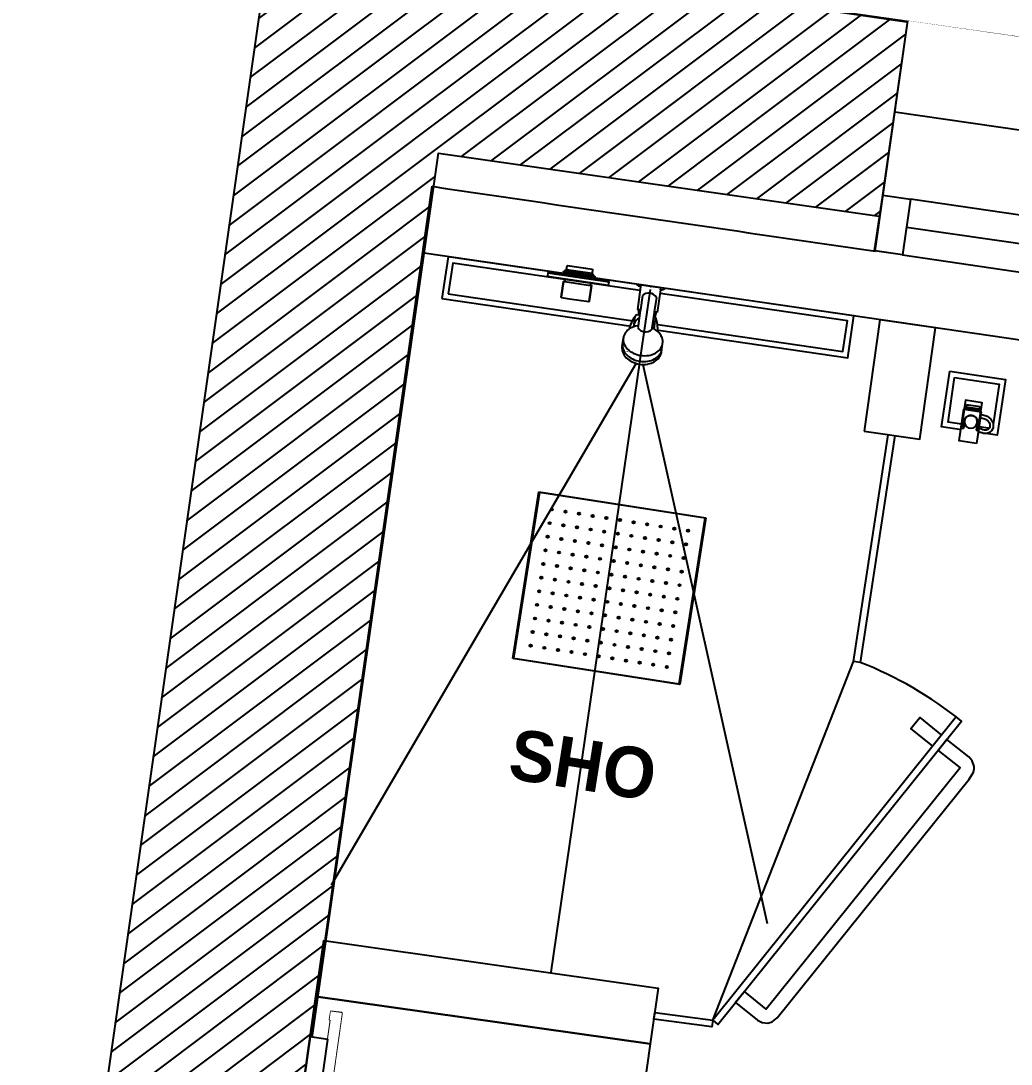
# Model space of a CAD drawing. Extents: x -678889171 to 586587, y -792238163 to 335485.
# Drawn here: x 27104 to 28864, y 33742 to 35597 of the extents above; entities that cross this region are included whole.
import ezdxf

# ---------------------------------------------------------------- set-up
doc = ezdxf.new("R2010")
doc.units = 0
doc.header["$MEASUREMENT"] = 0
doc.set_wipeout_variables(frame=1)
doc.linetypes.add('XR-A-9TH-FLOOR$0$XR-A-CORE$0$$0$HIDDEN-Z', pattern=[3, 2, -1])
doc.layers.get('0').update_dxf_attribs({"color": 8})
for name, color, linetype in [('XR-A-9TH-FLOOR$0$A-WALL', 252, 'Continuous'), ('XR-A-col-910$0$A-COLS', 252, 'Continuous'), ('XR-A-col-910$0$A-SITE-PATT', 252, 'Continuous'), ('XR-A-ST Cat Walk$0$A-FLOR-STRS', 252, 'Continuous'), ('XR-Typ32 7th to11Th$0$A-FURN-SANT', 252, 'Continuous'), ('XR-Typ32 7th to11Th$0$A-GLAZ', 252, 'Continuous'), ('XR-Typ32 7th to11Th$0$A-GLAZ-FULL', 252, 'Continuous'), ('XR-Typ32 7th to11Th$0$A-WALL', 252, 'Continuous'), ('XR-Typ32 7th to11Th$0$A-WALL-PRHT', 252, 'Continuous'), ('XR-Typ32 7th to11Th$0$I-SPCL', 252, 'Continuous'), ('XR-Typ32 7th to11Th$0$I-WIPEOUT', 252, 'Continuous'), ('XR-Typ32 7th to11Th$0$XR-A-TYP-2-4-6-7-8$0$A-GLAZ', 252, 'Continuous')]:
    doc.layers.add(name, color=color, linetype=linetype)
for name, color, linetype, lineweight in [('XR-A-9TH-FLOOR$0$XR-A-CORE$0$$0$A-DOOR-OVHD', 252, 'XR-A-9TH-FLOOR$0$XR-A-CORE$0$$0$HIDDEN-Z', 9), ('XR-Typ32 7th to11Th$0$Xref_Heliopolis_A07$0$xref units$0$000 typical apartment(1st  to 11)rev01$0$A-WALL-PRHT', 252, 'Continuous', 20), ('XR-Typ32 7th to11Th$0$Xref_Heliopolis_A07$0$xref units$0$A-ELEV-P2', 252, 'Continuous', 15)]:
    doc.layers.add(name, color=color, linetype=linetype, lineweight=lineweight)
doc.styles.add('XR-Typ32 7th to11Th$0$XREF_1BR$0$KZT', font='')
doc.styles.get('XR-Typ32 7th to11Th$0$XREF_1BR$0$KZT').set_extended_font_data('AvantGarde LT Medium', bold=True)

# ---------------------------------------------------------------- blocks, each defined once
blk = doc.blocks.new('XR-A-ST Cat Walk')
at = {"layer": 'XR-A-ST Cat Walk$0$A-FLOR-STRS'}
blk.add_lwpolyline([(30721.2, 25212.9), (33405.7, 24822.9), (32981.4, 21853.8), (30302.5, 22244.2), (30383.6, 22838.7), (32473.4, 22540.1), (32727.5, 24318.7), (30639, 24618.6), (30721.2, 25212.9)], dxfattribs=at)
blk = doc.blocks.new('*U1546')
at = {"layer": 'XR-A-col-910$0$A-SITE-PATT'}
h = blk.add_hatch(dxfattribs=at)
h.set_pattern_fill('ANSI31', color=256, scale=300, angle=8.1314)
h.set_pattern_definition([(45, (5796.236, -59960.182), (-26.516504, 26.516504), [])])
h.paths.add_polyline_path([(100, -26057), (100, -17907), (2650, -17907), (2650, -17557), (-250, -17557), (-250, -26057)])
at = {"layer": 'XR-A-col-910$0$A-COLS'}
blk.add_lwpolyline([(100, -26057), (100, -17907), (2650, -17907), (2650, -17557), (-250, -17557), (-250, -26057)], close=True, dxfattribs=at)
blk = doc.blocks.new('XR-A-col-910')
at = {"layer": 'XR-A-col-910$0$A-SITE-PATT', "rotation": 351.8685461071583}
blk.add_blockref('*U1546', (33080.3, 39580.6), dxfattribs=at)
blk = doc.blocks.new('XR-Typ32 7th to11Th$0$Main builing-00$0$210915_PA_Layout$0$Xref_Tower B_01-09F|Gutter1')
blk.add_wipeout([(0, 0), (0, -0.1), (0.1, -0.1), (0.1, 0)]).dxf.layer = 'XR-Typ32 7th to11Th$0$A-FURN-SANT'
at = {"layer": 'XR-Typ32 7th to11Th$0$A-FURN-SANT'}
for points in [[(0, 0), (0.1, 0), (0.1, -0.1), (0, -0.1)], [(0.01, -0.01), (0.09, -0.01), (0.09, -0.09), (0.01, -0.09)]]:
    blk.add_lwpolyline(points, close=True, dxfattribs=at)
blk = doc.blocks.new('XR-Typ32 7th to11Th$0$Main builing-00$0$210915_PA_Layout$0$A$C42064D30')
blk.add_wipeout([(15.7, -72.9), (15.7, -16.2), (14.8, -15.6), (14.8, 0), (-15, 0), (-14.8, -15.6), (-15.7, -16.2), (-15.7, -20.9), (-19.5, -21), (-24.7, -21.8), (-29.7, -23.4), (-34.1, -26.2), (-37.5, -29.9), (-40.1, -34.8), (-40.8, -39.3), (-40.4, -43.4), (-38.8, -47.1), (-36.4, -50.1), (-33, -52.2), (-28.5, -53.7), (-23.9, -53.5), (-19.1, -52.7), (-15.7, -51.7), (-15.7, -45.5), (-19.5, -46.5), (-25, -47.6), (-28.9, -47.6), (-31.1, -46.5), (-33.4, -44.5), (-34.6, -41.5), (-34.6, -38), (-33.8, -35.3), (-32.2, -32.5), (-29.8, -30.5), (-26.1, -28.5), (-21.9, -27.4), (-17.6, -26.8), (-15.7, -26.9), (-15.7, -20.9), (-15.7, -72.9)]).dxf.layer = 'XR-Typ32 7th to11Th$0$A-FURN-SANT'
at = {"layer": 'XR-Typ32 7th to11Th$0$A-FURN-SANT'}
for points in [[(-11.5, -50), (-14.5, -50), (-15, 0), (15, 0), (14.5, -50), (11.5, -50)], [(-14.8, -15.6), (-15, 0), (15, 0), (14.8, -15.6)], [(15.7, -16.2), (-15.7, -16.2)], [(-13.5, -14.8), (13.5, -14.8)], [(-12.4, -11.8), (12.4, -11.8)], [(-11.5, -36.4), (-11.5, -50)], [(11.5, -36.4), (11.5, -50)]]:
    blk.add_lwpolyline(points, dxfattribs=at)
blk.add_lwpolyline([(-15.7, -72.9), (15.7, -72.9), (15.7, -16.2), (13.5, -14.8), (12.4, -11.8), (12.9, -11.2), (12.9, -9.3), (10.9, -7.6), (8.2, -6.9), (-8.2, -6.9), (-10.9, -7.6), (-12.9, -9.3), (-12.9, -11.2), (-12.4, -11.8), (-13.5, -14.8), (-15.7, -16.2)], close=True, dxfattribs=at)
for points in [[(-15.6, -20.9, 0.127976), (-30.7, -24, 0.250832), (-40.6, -37.9, 0.487455), (-25.2, -53.6, 0.040635), (-15.7, -51.7, 0.040635)], [(-15.7, -26.9, 0.129566), (-28, -29.4, 0.250832), (-34.7, -38.7, 0.487455), (-25.9, -47.6, 0.048655), (-15.7, -45.5, 0.044421)]]:
    blk.add_lwpolyline(points, format="xyb", dxfattribs=at)
blk.add_circle((0, -36.4), 11.5, dxfattribs=at)
blk.add_arc((0, -36.4), 11.5, 0, 180, dxfattribs=at)
blk = doc.blocks.new('*U1264')
for points in [[(-30, 985), (-32, 985), (-32, 998), (-50, 998), (-50, 1000), (-30, 1000)], [(-44, 202), (-50, 202), (-50, 998), (-44, 998)], [(-32, 202), (-32, 998), (-44, 998), (-44, 202)], [(-30, 215), (-32, 215), (-32, 202), (-50, 202), (-50, 200), (-30, 200)]]:
    blk.add_lwpolyline(points, close=True)
blk.add_wipeout([(0, 250), (-32, 250), (-32, 215), (-30, 215), (-30, 200), (-50, 200), (-50, 1000), (-30, 1000), (-30, 985), (-32, 985), (-32, 950), (0, 950)]).dxf.layer = 'XR-Typ32 7th to11Th$0$I-WIPEOUT'
blk.add_lwpolyline([(0, 250), (-32, 250), (-32, 950), (0, 950)], close=True)
blk = doc.blocks.new('XR-Typ32 7th to11Th$0$XREF_3BR$0$XREF-1BA$0$11TH FLOOR PLAN EAST TOWER$0$11TH TO 17TH FLOOR PLAN EAST TOWER$0$CEILING SHOWER')
at = {"layer": 'XR-Typ32 7th to11Th$0$A-FURN-SANT'}
for p, q in [((0, 30), (30, 30)), ((0, 0), (0, 30)), ((0, 30), (0.1, 29.9)), ((0.1, 29.9), (0.1, 0.1)), ((29.9, 29.9), (0.1, 29.9)), ((30, 30), (29.9, 29.9)), ((29.9, 0.1), (29.9, 29.9)), ((30, 30), (30, 0)), ((0.1, 0.1), (0, 0)), ((30, 0), (0, 0)), ((0.1, 0.1), (29.9, 0.1)), ((29.9, 0.1), (30, 0))]:
    blk.add_line(p, q, dxfattribs=at)
for centre, radius in [((2.75, 27.25), 0.2), ((2.75, 27.25), 0.175), ((2.75, 27.25), 0.125), ((2.75, 27.25), 0.05), ((5.2, 27.25), 0.2), ((5.2, 27.25), 0.175), ((5.2, 27.25), 0.125), ((5.2, 27.25), 0.05), ((7.65, 27.25), 0.2), ((7.65, 27.25), 0.175), ((7.65, 27.25), 0.125), ((7.65, 27.25), 0.05), ((10.1, 27.25), 0.2), ((10.1, 27.25), 0.175), ((10.1, 27.25), 0.125), ((10.1, 27.25), 0.05), ((12.55, 27.25), 0.2), ((12.55, 27.25), 0.175), ((12.55, 27.25), 0.125), ((12.55, 27.25), 0.05), ((15, 27.25), 0.2), ((15, 27.25), 0.175), ((15, 27.25), 0.125), ((15, 27.25), 0.05), ((17.45, 27.25), 0.2), ((17.45, 27.25), 0.175), ((17.45, 27.25), 0.125), ((17.45, 27.25), 0.05), ((19.9, 27.25), 0.2), ((19.9, 27.25), 0.175), ((19.9, 27.25), 0.125), ((19.9, 27.25), 0.05), ((22.35, 27.25), 0.2), ((22.35, 27.25), 0.175), ((22.35, 27.25), 0.125), ((22.35, 27.25), 0.05), ((24.8, 27.25), 0.2), ((24.8, 27.25), 0.175), ((24.8, 27.25), 0.125), ((24.8, 27.25), 0.05), ((27.25, 27.25), 0.2), ((27.25, 27.25), 0.175), ((27.25, 27.25), 0.125), ((27.25, 27.25), 0.05), ((2.75, 24.8), 0.2), ((2.75, 24.8), 0.175), ((2.75, 24.8), 0.125), ((2.75, 24.8), 0.05), ((5.2, 24.8), 0.2), ((5.2, 24.8), 0.175), ((5.2, 24.8), 0.125), ((5.2, 24.8), 0.05), ((7.65, 24.8), 0.2), ((7.65, 24.8), 0.175), ((7.65, 24.8), 0.125), ((7.65, 24.8), 0.05), ((10.1, 24.8), 0.2), ((10.1, 24.8), 0.175), ((10.1, 24.8), 0.125), ((10.1, 24.8), 0.05), ((12.55, 24.8), 0.2), ((12.55, 24.8), 0.175), ((12.55, 24.8), 0.125), ((12.55, 24.8), 0.05), ((15, 24.8), 0.2), ((15, 24.8), 0.175), ((15, 24.8), 0.125), ((15, 24.8), 0.05), ((17.45, 24.8), 0.2), ((17.45, 24.8), 0.175), ((17.45, 24.8), 0.125), ((17.45, 24.8), 0.05), ((19.9, 24.8), 0.2), ((19.9, 24.8), 0.175), ((19.9, 24.8), 0.125), ((19.9, 24.8), 0.05), ((22.35, 24.8), 0.2), ((22.35, 24.8), 0.175), ((22.35, 24.8), 0.125), ((22.35, 24.8), 0.05), ((24.8, 24.8), 0.2), ((24.8, 24.8), 0.175), ((24.8, 24.8), 0.125), ((24.8, 24.8), 0.05), ((27.25, 24.8), 0.2), ((27.25, 24.8), 0.175), ((27.25, 24.8), 0.125), ((27.25, 24.8), 0.05), ((2.75, 22.35), 0.2), ((2.75, 22.35), 0.175), ((2.75, 22.35), 0.125), ((2.75, 22.35), 0.05), ((5.2, 22.35), 0.2), ((5.2, 22.35), 0.175), ((5.2, 22.35), 0.125), ((5.2, 22.35), 0.05), ((7.65, 22.35), 0.2), ((7.65, 22.35), 0.175), ((7.65, 22.35), 0.125), ((7.65, 22.35), 0.05), ((10.1, 22.35), 0.2), ((10.1, 22.35), 0.175), ((10.1, 22.35), 0.125), ((10.1, 22.35), 0.05), ((12.55, 22.35), 0.2), ((12.55, 22.35), 0.175), ((12.55, 22.35), 0.125), ((12.55, 22.35), 0.05), ((15, 22.35), 0.2), ((15, 22.35), 0.175), ((15, 22.35), 0.125), ((15, 22.35), 0.05), ((17.45, 22.35), 0.2), ((17.45, 22.35), 0.175), ((17.45, 22.35), 0.125), ((17.45, 22.35), 0.05), ((19.9, 22.35), 0.2), ((19.9, 22.35), 0.175), ((19.9, 22.35), 0.125), ((19.9, 22.35), 0.05), ((22.35, 22.35), 0.2), ((22.35, 22.35), 0.175), ((22.35, 22.35), 0.125), ((22.35, 22.35), 0.05), ((24.8, 22.35), 0.2), ((24.8, 22.35), 0.175), ((24.8, 22.35), 0.125), ((24.8, 22.35), 0.05), ((27.25, 22.35), 0.2), ((27.25, 22.35), 0.175), ((27.25, 22.35), 0.125), ((27.25, 22.35), 0.05), ((2.75, 19.9), 0.2), ((2.75, 19.9), 0.175), ((2.75, 19.9), 0.125), ((2.75, 19.9), 0.05), ((5.2, 19.9), 0.2), ((5.2, 19.9), 0.175), ((5.2, 19.9), 0.125), ((5.2, 19.9), 0.05), ((7.65, 19.9), 0.2), ((7.65, 19.9), 0.175), ((7.65, 19.9), 0.125), ((7.65, 19.9), 0.05), ((10.1, 19.9), 0.2), ((10.1, 19.9), 0.175), ((10.1, 19.9), 0.125), ((10.1, 19.9), 0.05), ((12.55, 19.9), 0.2), ((12.55, 19.9), 0.175), ((12.55, 19.9), 0.125), ((12.55, 19.9), 0.05), ((15, 19.9), 0.2), ((15, 19.9), 0.175), ((15, 19.9), 0.125), ((15, 19.9), 0.05), ((17.45, 19.9), 0.2), ((17.45, 19.9), 0.175), ((17.45, 19.9), 0.125), ((17.45, 19.9), 0.05), ((19.9, 19.9), 0.2), ((19.9, 19.9), 0.175), ((19.9, 19.9), 0.125), ((19.9, 19.9), 0.05), ((22.35, 19.9), 0.2), ((22.35, 19.9), 0.175), ((22.35, 19.9), 0.125), ((22.35, 19.9), 0.05), ((24.8, 19.9), 0.2), ((24.8, 19.9), 0.175), ((24.8, 19.9), 0.125), ((24.8, 19.9), 0.05), ((27.25, 19.9), 0.2), ((27.25, 19.9), 0.175), ((27.25, 19.9), 0.125), ((27.25, 19.9), 0.05), ((2.75, 17.45), 0.2), ((2.75, 17.45), 0.175), ((2.75, 17.45), 0.125), ((2.75, 17.45), 0.05), ((5.2, 17.45), 0.2), ((5.2, 17.45), 0.175), ((5.2, 17.45), 0.125), ((5.2, 17.45), 0.05), ((7.65, 17.45), 0.2), ((7.65, 17.45), 0.175), ((7.65, 17.45), 0.125), ((7.65, 17.45), 0.05), ((10.1, 17.45), 0.2), ((10.1, 17.45), 0.175), ((10.1, 17.45), 0.125), ((10.1, 17.45), 0.05), ((12.55, 17.45), 0.2), ((12.55, 17.45), 0.175), ((12.55, 17.45), 0.125), ((12.55, 17.45), 0.05), ((15, 17.45), 0.2), ((15, 17.45), 0.175), ((15, 17.45), 0.125), ((15, 17.45), 0.05), ((17.45, 17.45), 0.2), ((17.45, 17.45), 0.175), ((17.45, 17.45), 0.125), ((17.45, 17.45), 0.05), ((19.9, 17.45), 0.2), ((19.9, 17.45), 0.175), ((19.9, 17.45), 0.125), ((19.9, 17.45), 0.05), ((22.35, 17.45), 0.2), ((22.35, 17.45), 0.175), ((22.35, 17.45), 0.125), ((22.35, 17.45), 0.05), ((24.8, 17.45), 0.2), ((24.8, 17.45), 0.175), ((24.8, 17.45), 0.125), ((24.8, 17.45), 0.05), ((27.25, 17.45), 0.2), ((27.25, 17.45), 0.175), ((27.25, 17.45), 0.125), ((27.25, 17.45), 0.05), ((2.75, 15), 0.2), ((2.75, 15), 0.175), ((2.75, 15), 0.125), ((2.75, 15), 0.05), ((5.2, 15), 0.2), ((5.2, 15), 0.175), ((5.2, 15), 0.125), ((5.2, 15), 0.05), ((7.65, 15), 0.2), ((7.65, 15), 0.175), ((7.65, 15), 0.125), ((7.65, 15), 0.05), ((10.1, 15), 0.2), ((10.1, 15), 0.175), ((10.1, 15), 0.125), ((10.1, 15), 0.05), ((12.55, 15), 0.2), ((12.55, 15), 0.175), ((12.55, 15), 0.125), ((12.55, 15), 0.05), ((15, 15), 0.2), ((15, 15), 0.175), ((15, 15), 0.125), ((15, 15), 0.05), ((17.45, 15), 0.2), ((17.45, 15), 0.175), ((17.45, 15), 0.125), ((17.45, 15), 0.05), ((19.9, 15), 0.2), ((19.9, 15), 0.175), ((19.9, 15), 0.125), ((19.9, 15), 0.05), ((22.35, 15), 0.2), ((22.35, 15), 0.175), ((22.35, 15), 0.125), ((22.35, 15), 0.05), ((24.8, 15), 0.2), ((24.8, 15), 0.175), ((24.8, 15), 0.125), ((24.8, 15), 0.05), ((27.25, 15), 0.2), ((27.25, 15), 0.175), ((27.25, 15), 0.125), ((27.25, 15), 0.05), ((2.75, 12.55), 0.2), ((2.75, 12.55), 0.175), ((2.75, 12.55), 0.125), ((2.75, 12.55), 0.05), ((5.2, 12.55), 0.2), ((5.2, 12.55), 0.175), ((5.2, 12.55), 0.125), ((5.2, 12.55), 0.05), ((7.65, 12.55), 0.2), ((7.65, 12.55), 0.175), ((7.65, 12.55), 0.125), ((7.65, 12.55), 0.05), ((10.1, 12.55), 0.2), ((10.1, 12.55), 0.175), ((10.1, 12.55), 0.125), ((10.1, 12.55), 0.05), ((12.55, 12.55), 0.2), ((12.55, 12.55), 0.175), ((12.55, 12.55), 0.125), ((12.55, 12.55), 0.05), ((15, 12.55), 0.2), ((15, 12.55), 0.175), ((15, 12.55), 0.125), ((15, 12.55), 0.05), ((17.45, 12.55), 0.2), ((17.45, 12.55), 0.175), ((17.45, 12.55), 0.125), ((17.45, 12.55), 0.05), ((19.9, 12.55), 0.2), ((19.9, 12.55), 0.175), ((19.9, 12.55), 0.125), ((19.9, 12.55), 0.05), ((22.35, 12.55), 0.2), ((22.35, 12.55), 0.175), ((22.35, 12.55), 0.125), ((22.35, 12.55), 0.05), ((24.8, 12.55), 0.2), ((24.8, 12.55), 0.175), ((24.8, 12.55), 0.125), ((24.8, 12.55), 0.05), ((27.25, 12.55), 0.2), ((27.25, 12.55), 0.175), ((27.25, 12.55), 0.125), ((27.25, 12.55), 0.05), ((2.75, 10.1), 0.2), ((2.75, 10.1), 0.175), ((2.75, 10.1), 0.125), ((2.75, 10.1), 0.05), ((5.2, 10.1), 0.2), ((5.2, 10.1), 0.175), ((5.2, 10.1), 0.125), ((5.2, 10.1), 0.05), ((7.65, 10.1), 0.2), ((7.65, 10.1), 0.175), ((7.65, 10.1), 0.125), ((7.65, 10.1), 0.05), ((10.1, 10.1), 0.2), ((10.1, 10.1), 0.175), ((10.1, 10.1), 0.125), ((10.1, 10.1), 0.05), ((12.55, 10.1), 0.2), ((12.55, 10.1), 0.175), ((12.55, 10.1), 0.125), ((12.55, 10.1), 0.05), ((15, 10.1), 0.2), ((15, 10.1), 0.175), ((15, 10.1), 0.125), ((15, 10.1), 0.05), ((17.45, 10.1), 0.2), ((17.45, 10.1), 0.175), ((17.45, 10.1), 0.125), ((17.45, 10.1), 0.05), ((19.9, 10.1), 0.2), ((19.9, 10.1), 0.175), ((19.9, 10.1), 0.125), ((19.9, 10.1), 0.05), ((22.35, 10.1), 0.2), ((22.35, 10.1), 0.175), ((22.35, 10.1), 0.125), ((22.35, 10.1), 0.05), ((24.8, 10.1), 0.2), ((24.8, 10.1), 0.175), ((24.8, 10.1), 0.125), ((24.8, 10.1), 0.05), ((27.25, 10.1), 0.2), ((27.25, 10.1), 0.175), ((27.25, 10.1), 0.125), ((27.25, 10.1), 0.05), ((2.75, 7.65), 0.2), ((2.75, 7.65), 0.175), ((2.75, 7.65), 0.125), ((2.75, 7.65), 0.05), ((5.2, 7.65), 0.2), ((5.2, 7.65), 0.175), ((5.2, 7.65), 0.125), ((5.2, 7.65), 0.05), ((7.65, 7.65), 0.2), ((7.65, 7.65), 0.175), ((7.65, 7.65), 0.125), ((7.65, 7.65), 0.05), ((10.1, 7.65), 0.2), ((10.1, 7.65), 0.175), ((10.1, 7.65), 0.125), ((10.1, 7.65), 0.05), ((12.55, 7.65), 0.2), ((12.55, 7.65), 0.175), ((12.55, 7.65), 0.125), ((12.55, 7.65), 0.05), ((15, 7.65), 0.2), ((15, 7.65), 0.175), ((15, 7.65), 0.125), ((15, 7.65), 0.05), ((17.45, 7.65), 0.2), ((17.45, 7.65), 0.175), ((17.45, 7.65), 0.125), ((17.45, 7.65), 0.05), ((19.9, 7.65), 0.2), ((19.9, 7.65), 0.175), ((19.9, 7.65), 0.125), ((19.9, 7.65), 0.05), ((22.35, 7.65), 0.2), ((22.35, 7.65), 0.175), ((22.35, 7.65), 0.125), ((22.35, 7.65), 0.05), ((24.8, 7.65), 0.2), ((24.8, 7.65), 0.175), ((24.8, 7.65), 0.125), ((24.8, 7.65), 0.05), ((27.25, 7.65), 0.2), ((27.25, 7.65), 0.175), ((27.25, 7.65), 0.125), ((27.25, 7.65), 0.05), ((2.75, 5.2), 0.2), ((2.75, 5.2), 0.175), ((2.75, 5.2), 0.125), ((2.75, 5.2), 0.05), ((5.2, 5.2), 0.2), ((5.2, 5.2), 0.175), ((5.2, 5.2), 0.125), ((5.2, 5.2), 0.05), ((7.65, 5.2), 0.2), ((7.65, 5.2), 0.175), ((7.65, 5.2), 0.125), ((7.65, 5.2), 0.05), ((10.1, 5.2), 0.2), ((10.1, 5.2), 0.175), ((10.1, 5.2), 0.125), ((10.1, 5.2), 0.05), ((12.55, 5.2), 0.2), ((12.55, 5.2), 0.175), ((12.55, 5.2), 0.125), ((12.55, 5.2), 0.05), ((15, 5.2), 0.2), ((15, 5.2), 0.175), ((15, 5.2), 0.125), ((15, 5.2), 0.05), ((17.45, 5.2), 0.2), ((17.45, 5.2), 0.175), ((17.45, 5.2), 0.125), ((17.45, 5.2), 0.05), ((19.9, 5.2), 0.2), ((19.9, 5.2), 0.175), ((19.9, 5.2), 0.125), ((19.9, 5.2), 0.05), ((22.35, 5.2), 0.2), ((22.35, 5.2), 0.175), ((22.35, 5.2), 0.125), ((22.35, 5.2), 0.05), ((24.8, 5.2), 0.2), ((24.8, 5.2), 0.175), ((24.8, 5.2), 0.125), ((24.8, 5.2), 0.05), ((27.25, 5.2), 0.2), ((27.25, 5.2), 0.175), ((27.25, 5.2), 0.125), ((27.25, 5.2), 0.05), ((2.75, 2.75), 0.2), ((2.75, 2.75), 0.175), ((2.75, 2.75), 0.125), ((2.75, 2.75), 0.05), ((5.2, 2.75), 0.2), ((5.2, 2.75), 0.175), ((5.2, 2.75), 0.125), ((5.2, 2.75), 0.05), ((7.65, 2.75), 0.2), ((7.65, 2.75), 0.175), ((7.65, 2.75), 0.125), ((7.65, 2.75), 0.05), ((10.1, 2.75), 0.2), ((10.1, 2.75), 0.175), ((10.1, 2.75), 0.125), ((10.1, 2.75), 0.05), ((12.55, 2.75), 0.2), ((12.55, 2.75), 0.175), ((12.55, 2.75), 0.125), ((12.55, 2.75), 0.05), ((15, 2.75), 0.2), ((15, 2.75), 0.175), ((15, 2.75), 0.125), ((15, 2.75), 0.05), ((17.45, 2.75), 0.2), ((17.45, 2.75), 0.175), ((17.45, 2.75), 0.125), ((17.45, 2.75), 0.05), ((19.9, 2.75), 0.2), ((19.9, 2.75), 0.175), ((19.9, 2.75), 0.125), ((19.9, 2.75), 0.05), ((22.35, 2.75), 0.2), ((22.35, 2.75), 0.175), ((22.35, 2.75), 0.125), ((22.35, 2.75), 0.05), ((24.8, 2.75), 0.2), ((24.8, 2.75), 0.175), ((24.8, 2.75), 0.125), ((24.8, 2.75), 0.05), ((27.25, 2.75), 0.2), ((27.25, 2.75), 0.175), ((27.25, 2.75), 0.125), ((27.25, 2.75), 0.05)]:
    blk.add_circle(centre, radius, dxfattribs=at)
blk = doc.blocks.new('XR-Typ32 7th to11Th$0$XREF_3BR$0$Ct370p')
blk.add_wipeout([(-0.0284, -0.0817), (-0.0328, -0.0877), (-0.0353, -0.0974), (-0.0351, -0.1), (-0.0353, -0.1131), (-0.0347, -0.1181), (-0.034, -0.1203), (-0.0317, -0.1247), (-0.0305, -0.1264), (-0.0283, -0.1289), (-0.025, -0.1318), (-0.0214, -0.1342), (-0.0173, -0.1363), (-0.007, -0.1391), (0, -0.1396), (0.0056, -0.1393), (0.0139, -0.1375), (0.0202, -0.1349), (0.0223, -0.1337), (0.0257, -0.1313), (0.0275, -0.1297), (0.0294, -0.1278), (0.0318, -0.1246), (0.0328, -0.1228), (0.0339, -0.1205), (0.0347, -0.1181), (0.0351, -0.1163), (0.0352, -0.1149), (0.0353, -0.0988), (0.0352, -0.095), (0.0343, -0.0912), (0.0336, -0.0892), (0.0328, -0.0877), (0.0304, -0.0841), (0.0286, -0.0818), (0.0263, -0.0797), (0.0241, -0.078), (0.0232, -0.073), (0.0221, -0.0684), (0.0212, -0.0654), (0.0202, -0.0623), (0.0191, -0.0595), (0.0164, -0.0535), (0.0148, -0.0535), (0.0157, -0.044), (0.0179, -0.044), (0.0179, -0.0034), (0.0201, -0.0028), (0.0219, -0.0021), (0.0219, -0.0021), (0.024, -0.0011), (0.0256, 0), (-0.0256, 0), (-0.0238, -0.001), (-0.0219, -0.0019), (-0.0206, -0.0024), (-0.0206, -0.0024), (-0.0195, -0.0027), (-0.0179, -0.0031), (-0.0179, -0.044), (-0.0157, -0.044), (-0.0156, -0.0459), (-0.0155, -0.0469), (-0.0153, -0.0487), (-0.0152, -0.0502), (-0.0151, -0.0513), (-0.0148, -0.0535), (-0.0183, -0.0535), (-0.0194, -0.0554), (-0.0208, -0.0581), (-0.0225, -0.0617), (-0.0241, -0.0657), (-0.0249, -0.0682), (-0.0254, -0.0702), (-0.0259, -0.0721), (-0.0263, -0.0738), (-0.0267, -0.0755), (-0.0271, -0.0777), (-0.0272, -0.0789), (-0.0274, -0.0807)]).dxf.layer = 'XR-Typ32 7th to11Th$0$A-FURN-SANT'
at = {"layer": 'XR-Typ32 7th to11Th$0$A-FURN-SANT'}
for p, q in [((-0.0179, 0.0001), (-0.0179, -0.0031)), ((0.0179, -0.0034), (0.0179, 0)), ((-0.0179, -0.0031), (-0.0179, -0.044)), ((-0.0125, -0.0179), (-0.0125, -0.044)), ((0.0125, -0.0179), (0.0125, -0.044)), ((0.0179, -0.0034), (0.0179, -0.044)), ((-0.0157, -0.044), (-0.0179, -0.044)), ((-0.0125, -0.044), (-0.0157, -0.044)), ((-0.0125, -0.044), (-0.0125, -0.0449)), ((-0.0125, -0.0449), (-0.0125, -0.0726)), ((0.0157, -0.044), (0.0125, -0.044)), ((0.0125, -0.044), (0.0125, -0.0449)), ((0.0125, -0.0449), (0.0125, -0.0726)), ((0.0179, -0.044), (0.0157, -0.044)), ((-0.0125, -0.0726), (-0.0125, -0.0755)), ((0.0125, -0.0726), (0.0125, -0.0755)), ((-0.0353, -0.1131), (-0.0353, -0.0974)), ((0.0353, -0.1131), (0.0353, -0.0974)), ((-0.025, -0.1197), (-0.025, -0.1203))]:
    blk.add_line(p, q, dxfattribs=at)
blk.add_lwpolyline([(0.0256, 0), (-0.0256, 0)], dxfattribs=at)
for points in [[(-0.0256, 0, 0.077689), (-0.0179, -0.0031)], [(0.0179, -0.0034, 0.114656), (0.0256, 0, -2.040379)], [(-0.0146, -0.0535), (-0.0183, -0.0535, 0.109472), (-0.0274, -0.0807, 0.086388)], [(-0.0157, -0.044, 0.011754), (-0.0148, -0.0535, 0.871529)], [(-0.0125, -0.0535), (-0.0146, -0.0535, 0.161895)], [(0.0148, -0.0535), (0.0125, -0.0535, 0.161895)], [(0.0157, -0.044, -0.011754), (0.0148, -0.0535, -0.871529)], [(0.0164, -0.0535), (0.0148, -0.0535, 0.161895)], [(0.0241, -0.078, 0.079947), (0.0164, -0.0535, -0.237182)], [(0.0169, -0.0741, -0.017041), (0.0168, -0.0551, -135.175436)], [(-0.0125, -0.0726, 0.007696), (-0.0139, -0.073, 0.085827), (-0.025, -0.0786, 0.02845), (-0.0274, -0.0807, 0.126727)], [(-0.0199, -0.0754, 0.02661), (-0.0202, -0.0569, 42.430898)], [(-0.0125, -0.059, 0.178938), (-0.02, -0.0699, -7.981732)], [(0.0169, -0.0699, 0.122998), (0.0125, -0.0617, -7.981732)], [(0.0241, -0.078, 0.078791), (0.0139, -0.073, 0.007696), (0.0125, -0.0726, 0.075508)], [(-0.0274, -0.0807, 0.011783), (-0.0284, -0.0817, 0.065531), (-0.0328, -0.0877, 0.126727), (-0.0353, -0.0974, 0.126727)], [(0.0353, -0.0974, 0.126727), (0.0328, -0.0877, 0.075666), (0.0276, -0.0809, 0.030149), (0.025, -0.0786, 0.006989), (0.0241, -0.078, 0.007696)], [(-0.0353, -0.0974, 0.126727), (-0.0328, -0.1071, 0.106057), (-0.025, -0.1161, 0.085827), (-0.0139, -0.1218, 0.075508), (0, -0.1239, 0.075508), (0.0139, -0.1218, 0.085827), (0.025, -0.1161, 0.106057), (0.0328, -0.1071, 0.126727), (0.0353, -0.0974, 0.126727)], [(-0.0353, -0.1078, 0.126727), (-0.0328, -0.1175, 0.106057), (-0.025, -0.1266, 0.085827), (-0.0139, -0.1322, 0.075508), (0, -0.1343, 0.075508), (0.0139, -0.1322, 0.085827), (0.025, -0.1266, 0.106057), (0.0328, -0.1175, 0.126727), (0.0353, -0.1078, 0.126727)], [(0.0353, -0.0988, 0.018272), (0.0353, -0.0974, 0.126727)], [(-0.0353, -0.1131, 0.126727), (-0.0328, -0.1228, 0.106057), (-0.025, -0.1318, 0.07797), (-0.015, -0.1371, 0.007804), (-0.0139, -0.1375, 0.075508), (0, -0.1396, 0.075508), (0.0139, -0.1375, 0.007804), (0.015, -0.1371, 0.07797), (0.025, -0.1318, 0.106057), (0.0328, -0.1228, 0.126727), (0.0353, -0.1131, 0.126727)]]:
    blk.add_lwpolyline(points, format="xyb", dxfattribs=at)
for centre, start, end in [((0, -0.0282), 39.4183, 140.5817), ((0, -0.0652), 219.4183, 320.5817)]:
    blk.add_arc(centre, 0.0162, start, end, dxfattribs=at)
blk.add_point((0, 0), dxfattribs=at)
blk.add_point((0, 0), dxfattribs=at)
blk = doc.blocks.new('XR-Typ32 7th to11Th$0$XREF_3BR$0$SHOWER C')
at = {"layer": 'XR-Typ32 7th to11Th$0$A-FURN-SANT'}
for p, q in [((4660.1, 6584.2), (4659.6, 6583.7)), ((4659.6, 6583.7), (4705.6, 6583.7)), ((4659.6, 6583.7), (4659.6, 6577.2)), ((4705.1, 6584.2), (4660.1, 6584.2)), ((4705.6, 6583.7), (4705.1, 6584.2)), ((4705.6, 6577.2), (4705.6, 6583.7)), ((4737.6, 6566.2), (4627.6, 6566.2)), ((4732.6, 6568.2), (4642.6, 6568.2)), ((4654.6, 6572.2), (4653.6, 6571.2)), ((4653.6, 6571.2), (4711.6, 6571.2)), ((4653.6, 6571.2), (4653.6, 6568.2)), ((4710.6, 6572.2), (4654.6, 6572.2)), ((4659.6, 6577.2), (4656.6, 6574.2)), ((4708.6, 6574.2), (4656.6, 6574.2)), ((4656.6, 6574.2), (4656.6, 6572.2)), ((4657.5, 6572.2), (4657.5, 6575.1)), ((4705.6, 6577.2), (4659.6, 6577.2)), ((4708.6, 6574.2), (4705.6, 6577.2)), ((4707.7, 6572.2), (4707.7, 6575.1)), ((4708.6, 6572.2), (4708.6, 6574.2)), ((4711.6, 6571.2), (4710.6, 6572.2)), ((4711.6, 6568.2), (4711.6, 6571.2)), ((4737.6, 6560.2), (4627.6, 6560.2)), ((4657.6, 6555.1), (4657.6, 6526.7)), ((4659.6, 6555.3), (4659.6, 6555.3)), ((4659.6, 6555.3), (4659.6, 6555.1)), ((4705.6, 6555.1), (4659.6, 6555.1)), ((4705.6, 6555.1), (4705.6, 6555.3)), ((4707.6, 6555.3), (4707.6, 6555.3)), ((4707.6, 6526.7), (4707.6, 6555.1))]:
    blk.add_line(p, q, dxfattribs=at)
blk.add_lwpolyline([(4693.1, 6526.2), (4693.1, 6526.2), (4658.1, 6526.2, -0.414214), (4657.6, 6526.7), (4657.6, 6555.1), (4659.6, 6555.1), (4659.6, 6555.3), (4659.6, 6555.3), (4659.6, 6555.3), (4659.6, 6555.3), (4659.6, 6560.2), (4627.6, 6560.2), (4627.6, 6566.2), (4632.6, 6566.2), (4632.6, 6568.2), (4732.6, 6568.2), (4732.6, 6566.2), (4737.6, 6566.2), (4737.6, 6560.2), (4705.6, 6560.2), (4705.6, 6555.3), (4705.6, 6555.3), (4705.6, 6555.3), (4705.6, 6555.3), (4705.6, 6555.1), (4707.6, 6555.1), (4707.6, 6526.7, -0.414214), (4707.1, 6526.2), (4693.1, 6526.2)], format="xyb", dxfattribs=at)
blk = doc.blocks.new('*U1256')
at = {"layer": 'XR-Typ32 7th to11Th$0$XR-A-TYP-2-4-6-7-8$0$A-GLAZ'}
for p, q in [((80474.7, 59997.1), (79974.7, 59997.1)), ((79974.7, 59947.1), (80474.7, 59947.1)), ((79974.7, 59897.1), (80474.7, 59897.1))]:
    blk.add_line(p, q, dxfattribs=at)
blk.add_lwpolyline([(79924.7, 60147.1), (80524.7, 60147.1)], dxfattribs=at)
for points in [[(79924.7, 59997.1), (79974.7, 59997.1), (79974.7, 59897.1), (79924.7, 59897.1)], [(80474.7, 59997.1), (80524.7, 59997.1), (80524.7, 59897.1), (80474.7, 59897.1)]]:
    blk.add_lwpolyline(points, close=True, dxfattribs=at)
blk = doc.blocks.new('XR-Typ32 7th to11Th')
at = {"layer": 'XR-Typ32 7th to11Th$0$A-FURN-SANT', "extrusion": (-3.05373e-09, 4.60386e-10, 1), "elevation": 0}
for points in [[(30652.8, 21580.9), (31374.2, 21475.9), (31385, 21550.1), (30663.7, 21655.1)], [(30664.2, 21589.3), (31365.7, 21487.2), (31373.7, 21541.6), (30672.1, 21643.8)]]:
    blk.add_lwpolyline(points, close=True, dxfattribs=at)
at = {"layer": 'XR-Typ32 7th to11Th$0$A-FURN-SANT', "elevation": 0}
for points in [[(30456.7, 20538.7), (31006.5, 21480), (31231, 20470.3)], [(31525.6, 20785.5), (31486.6, 20816.9), (31502.3, 20836.3), (31541.2, 20805)]]:
    blk.add_lwpolyline(points, dxfattribs=at)
for points in [[(31589.9, 20726.6), (31597.8, 20739.4), (31598.9, 20745.3), (31598.8, 20749.5), (31595.4, 20759.5), (31589.6, 20766.2), (31550.6, 20797.5), (31534.9, 20778), (31573.9, 20746.7), (31229.5, 20317.9), (31190.5, 20349.2), (31174.9, 20329.7), (31213.8, 20298.4), (31222, 20294.1), (31232.2, 20293.1), (31240, 20295.2), (31249, 20302.3)], [(31023.3, 20256.5), (30904.9, 19419.4), (30310.2, 19503.6), (30428.7, 20340.7)]]:
    blk.add_lwpolyline(points, close=True, dxfattribs=at)
at = {"layer": 'XR-Typ32 7th to11Th$0$A-GLAZ', "elevation": 0}
blk.add_lwpolyline([(31458.1, 21337.4), (31396.5, 20934.4), (31384.6, 20936.1), (31446.2, 21339.1)], dxfattribs=at)
for points in [[(31134.2, 20298.3), (31143.5, 20290.8), (31576.6, 20829.9), (31567.2, 20837.4)], [(31134.2, 20298.3), (31132.6, 20286.4), (31029.5, 20300.1), (31031.2, 20312)]]:
    blk.add_lwpolyline(points, close=True, dxfattribs=at)
at = {"layer": 'XR-Typ32 7th to11Th$0$A-GLAZ-FULL'}
blk.add_line((31134.2, 20298.3, 0), (31384.6, 20936.1, 0), dxfattribs=at)
blk.add_arc((31141.8, 20288.2, 0), 694.6, 51.247, 68.4869, dxfattribs=at)
at = {"layer": 'XR-Typ32 7th to11Th$0$A-WALL'}
blk.add_line((30634.6, 21780.6), (30311.8, 19498.9, 0), dxfattribs=at)
blk.add_arc((58887.9, 212791.1, 0), 193088.7, 261.586133, 261.822698, dxfattribs=at)
at = {"layer": 'XR-Typ32 7th to11Th$0$A-WALL-PRHT', "ltscale": 0.05, "elevation": 0}
blk.add_lwpolyline([(31403.5, 21345.2), (31502.4, 21331), (31530.3, 21529), (31431.3, 21543.3)], close=True, dxfattribs=at)
at = {"layer": 'XR-Typ32 7th to11Th$0$A-FURN-SANT', "extrusion": (3.12367e-09, -4.70219e-10, -1), "zscale": -1, "rotation": 8.29217754526664}
blk.add_blockref('XR-Typ32 7th to11Th$0$XREF_3BR$0$SHOWER C', (-34582.2, 14445.9, 0), dxfattribs=at)
at = {"layer": 'XR-Typ32 7th to11Th$0$A-FURN-SANT'}
for name, p, xscale, yscale, zscale, rotation in [('XR-Typ32 7th to11Th$0$Main builing-00$0$210915_PA_Layout$0$Xref_Tower B_01-09F|Gutter1', (31555.7, 21451.8, 0), 1000.000000000002, 1000.000000000002, 1000.000000000002, 351.7124787353068), ('XR-Typ32 7th to11Th$0$XREF_3BR$0$XREF-1BA$0$11TH FLOOR PLAN EAST TOWER$0$11TH TO 17TH FLOOR PLAN EAST TOWER$0$CEILING SHOWER', (31075.6, 20894.9, 0), 9.999998164084369, 9.999998164084369, 9.999998164084369, 81.15259593054333)]:
    blk.add_blockref(name, p, dxfattribs=dict(at, xscale=xscale, yscale=yscale, zscale=zscale, rotation=rotation))
at = {"layer": 'XR-Typ32 7th to11Th$0$I-SPCL', "insert": (30903.5, 20752, 0), "char_height": 90, "attachment_point": 5, "rotation": 351.0174, "style": 'XR-Typ32 7th to11Th$0$XREF_1BR$0$KZT'}
blk.add_mtext_dynamic_manual_height_columns('SHO', width=201.122, gutter_width=905.9, heights=[0], dxfattribs=at)
at = {"layer": 'XR-Typ32 7th to11Th$0$A-FURN-SANT'}
for name, p, xscale, rotation in [('XR-Typ32 7th to11Th$0$Main builing-00$0$210915_PA_Layout$0$A$C42064D30', (31598.4, 21398.1, 0), -1, 351.7124787353068), ('*U1264', (30285.4, 19328, 0), -0.9999999999999996, 351.9468731753882)]:
    blk.add_blockref(name, p, dxfattribs=dict(at, xscale=xscale, rotation=rotation))
blk.add_wipeout([(31422.8, 21665.7), (31481.4, 22074.9), (32075.2, 21989), (32016.1, 21579.5)]).translate(0, 0, 0).dxf.layer = 'XR-Typ32 7th to11Th$0$Xref_Heliopolis_A07$0$xref units$0$A-ELEV-P2'
blk.add_line((32604.2, 21372.6, 0), (30621.1, 21661.5, 0), dxfattribs=at)
at = {"layer": 'XR-Typ32 7th to11Th$0$A-WALL'}
blk.add_line((31422.3, 21665.8), (31481.3, 22074.7), dxfattribs=at)
at = {"layer": 'XR-Typ32 7th to11Th$0$A-WALL-PRHT', "ltscale": 0.05, "elevation": 0}
blk.add_lwpolyline([(30428.7, 20340.7), (30442.7, 20439.7), (31037.4, 20355.5), (31023.3, 20256.5)], close=True, dxfattribs=at)
at = {"layer": 'XR-Typ32 7th to11Th$0$Xref_Heliopolis_A07$0$xref units$0$000 typical apartment(1st  to 11)rev01$0$A-WALL-PRHT'}
blk.add_line((31458.8, 21913.1, 0), (32052.5, 21826.9, 0), dxfattribs=at)
at = {"layer": 'XR-Typ32 7th to11Th$0$XR-A-TYP-2-4-6-7-8$0$A-GLAZ', "extrusion": (7.58175e-07, 5.26671e-06, 1), "rotation": 351.7357623723927}
blk.add_blockref('*U1256', (-56282.1, -26121.1, 0.1), dxfattribs=at)
at = {"layer": 'XR-Typ32 7th to11Th$0$A-FURN-SANT', "extrusion": (3.12809e-09, -4.3985e-10, 1), "xscale": 1000.000000000002, "yscale": 1000.000000000002, "zscale": 1000.000000000002, "rotation": 351.7274226608079}
blk.add_blockref('XR-Typ32 7th to11Th$0$XREF_3BR$0$Ct370p', (31024.3, 21602.6, 0), dxfattribs=at)
at = {"layer": 'XR-Typ32 7th to11Th$0$A-FURN-SANT'}
blk.add_line((30846.9, 20383.7, 0), (31023.6, 21597.2, 0), dxfattribs=at)
at = {"layer": 'XR-Typ32 7th to11Th$0$A-WALL'}
blk.add_lwpolyline([(30349.5, 22235.5), (29147.2, 13821), (29498.7, 13770.8), (30041.1, 17602.5), (32853.5, 17191), (32954.9, 17883.6), (32855.6, 17898.1), (32769.1, 17305.3), (30055.2, 17702.2), (30292.8, 19380.4)], dxfattribs=at)

msp = doc.modelspace()

# ---------------------------------------------------------------- block references
at = {"layer": 'XR-A-9TH-FLOOR$0$A-WALL'}
msp.add_blockref('XR-A-ST Cat Walk', (-2800.4, 13522.1), dxfattribs=at)

# ---------------------------------------------------------------- next in the draw order: linework, layer by layer
at = {"layer": 'XR-A-9TH-FLOOR$0$XR-A-CORE$0$$0$A-DOOR-OVHD'}
msp.add_lwpolyline([(27922.5, 38724.8), (30605.2, 38345.1), (30176.5, 35382.3), (27499.6, 35764.6)], dxfattribs=at)

# ---------------------------------------------------------------- next in the draw order: block references
at = {"layer": 'XR-A-9TH-FLOOR$0$A-WALL'}
msp.add_blockref('XR-A-col-910', (-2800.4, 13522.1), dxfattribs=at)

# ---------------------------------------------------------------- next in the draw order: block references
msp.add_blockref('XR-Typ32 7th to11Th', (-2800.4, 13522.1), dxfattribs=at)

doc.saveas('drawing.dxf')
